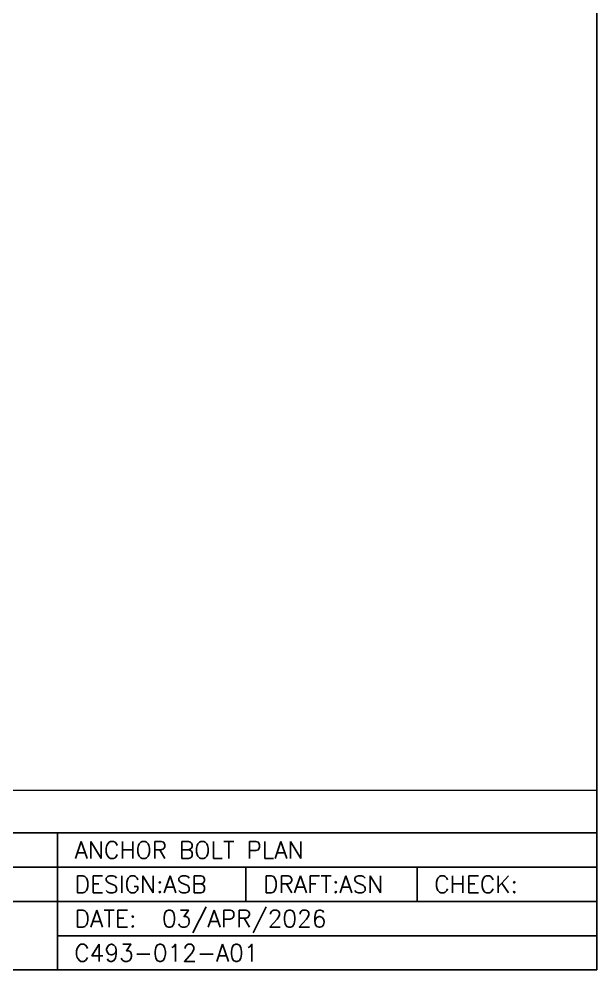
# Model space of a CAD drawing. Header units: millimetres. Extents: x 68421 to 1479662, y -51504 to 144751.
# Drawn here: x 1436418 to 1479662, y -51504 to 19630 of the extents above; entities that cross this region are included whole.
import ezdxf

# ---------------------------------------------------------------- set-up
doc = ezdxf.new("R2010")
doc.units = ezdxf.units.MM
doc.header["$LTSCALE"] = 0.35
doc.header["$MEASUREMENT"] = 0
doc.linetypes.add('CONTIN', pattern=[0, 0, 0])
doc.layers.get('0').update_dxf_attribs({"linetype": 'CONTIN'})
doc.layers.add('14', color=7, linetype='CONTIN')
doc.layers.add('22', color=7, linetype='CONTIN')
doc.styles.add('SIMPLEX', font='simplex.shx', dxfattribs={"width": 0.8})

msp = doc.modelspace()

# ---------------------------------------------------------------- linework, layer by layer
at = {"linetype": 'Continuous', "lineweight": 5}
msp.add_line((1398943.89512, -38051.00459), (1479662.44358, -38051.00459), dxfattribs=at)
for p, q in [((1398943.89512, -41254.12355), (1479662.44358, -41254.12355)), ((1439303.16275, -51504.0982), (1439303.16275, -41254.12355)), ((1398943.89512, -43816.61721), (1479662.44358, -43816.61721)), ((1453396.9118, -43816.61721), (1453396.9118, -46379.11088)), ((1466209.34432, -43816.61721), (1466209.34432, -46379.11088)), ((1398943.89512, -46379.11088), (1479662.44358, -46379.11088)), ((1439303.16275, -48941.60454), (1479662.44358, -48941.60454))]:
    msp.add_line(p, q)
at = {"layer": '22'}
for p, q in [((1479662.44358, -51504.0982), (1479662.44358, 98310.98194)), ((1267802.75318, -51504.0982), (1479662.44358, -51504.0982))]:
    msp.add_line(p, q, dxfattribs=at)

# ---------------------------------------------------------------- texts
at = {"layer": '14', "style": 'SIMPLEX'}
for s, height, p in [('ANCHOR BOLT PLAN', 1281.2468308, (1440584.419, -43175.9938)), ('DESIGN:ASB', 1281.246831, (1440584.419, -45738.48746)), ('DRAFT:ASN', 1281.246831, (1454678.12472, -45738.48746)), ('CHECK:', 1281.246831, (1467490.60245, -45738.48746)), ('03/APR/2026', 1281.2468308, (1447118.77558, -48300.98112)), ('DATE:', 1281.246831, (1440584.419, -48300.98112)), ('C493-012-A01', 1281.2468308, (1440557.22441, -50863.47478))]:
    msp.add_text(s, height=height, dxfattribs=at).set_placement(p)

doc.saveas('drawing.dxf')
